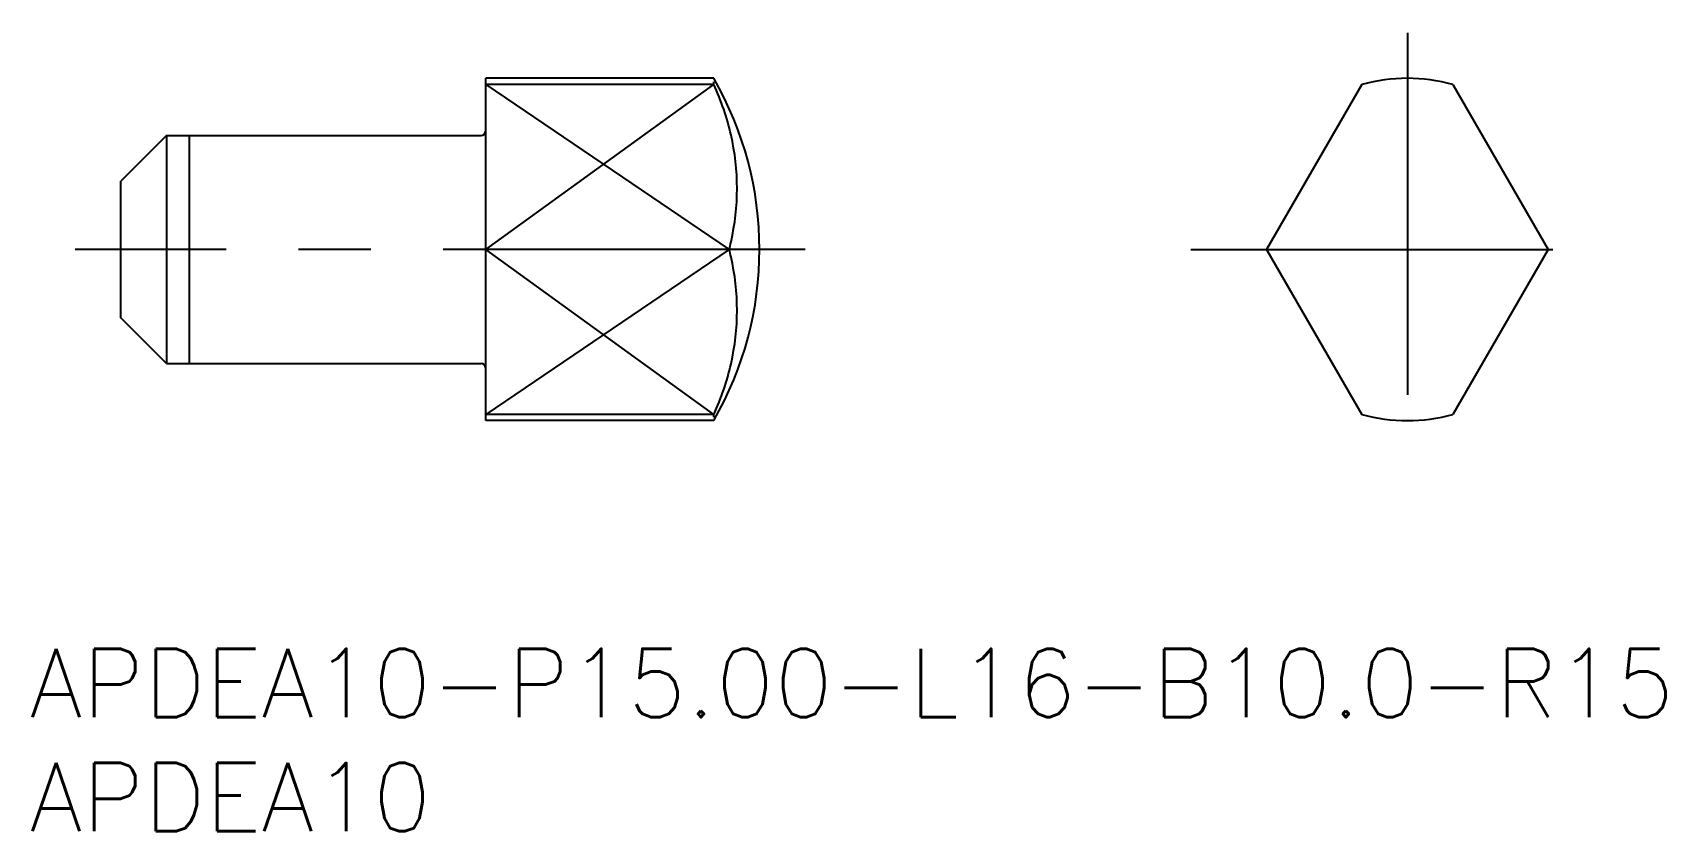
# Model space of a CAD drawing. Extents: x 0.1 to 71.7, y -8 to 27.
import ezdxf

# ---------------------------------------------------------------- set-up
doc = ezdxf.new("R2010")
doc.units = 0
doc.header["$LTSCALE"] = 0.5
doc.linetypes.add('CENTER', pattern=[50.8, 31.75, -6.35, 6.35, -6.35])
for name, color, linetype in [('MSM_CENTER', 1, 'CENTER'), ('MSM_CONTINUOUS', 7, 'CONTINUOUS'), ('MSM_NARROW', 5, 'CONTINUOUS'), ('MSM_PART_NUMBER', 7, 'CONTINUOUS')]:
    doc.layers.add(name, color=color, linetype=linetype)
doc.styles.get("Standard").update_dxf_attribs({"font": 'txt.shx', "height": 2, "bigfont": 'bigfont.shx'})

# ---------------------------------------------------------------- blocks, each defined once
blk = doc.blocks.new('*U15')
at = {"layer": 'MSM_PART_NUMBER'}
blk.add_text('APDEA10-P15.00-L16-B10.0-R15', height=3, dxfattribs=at).set_placement((0, -3))
blk = doc.blocks.new('*U16')
at = {"layer": 'MSM_PART_NUMBER'}
blk.add_text('APDEA10', height=3, dxfattribs=at).set_placement((0, -8))

msp = doc.modelspace()

# ---------------------------------------------------------------- linework, layer by layer
at = {"layer": 'MSM_CENTER'}
for p, q in [((60.426, 27), (60.426, 8)), ((34.01, 17.5), (2, 17.5)), ((50.926, 17.5), (69.926, 17.5))]:
    msp.add_line(p, q, dxfattribs=at)
at = {"layer": 'MSM_CONTINUOUS'}
for p, q in [((20, 10), (20, 25)), ((30, 25), (20, 25)), ((30, 24.728), (20, 24.728)), ((58.426, 24.728), (54.252, 17.5)), ((62.426, 24.728), (66.599, 17.5)), ((6, 22.5), (4, 20.5)), ((6, 22.5), (6, 12.5)), ((6, 22.5), (19.8, 22.5)), ((4, 14.5), (4, 20.5)), ((54.252, 17.5), (58.426, 10.272)), ((66.599, 17.5), (62.426, 10.272)), ((6, 12.5), (4, 14.5)), ((6, 12.5), (19.8, 12.5)), ((30, 10.272), (20, 10.272)), ((30, 10), (20, 10))]:
    msp.add_line(p, q, dxfattribs=at)
for centre, radius, start, end in [((17.01, 17.5), 15, 330, 30), ((20.095, 20.085), 10.94, 12.83328, 25.11729), ((60.426, 17.5), 7.5, 74.53399, 105.46601), ((19.8, 22.7), 0.2, 270, 0), ((20.483, 20.173), 10.542, 347.16672, 12.83328), ((20.095, 20.261), 10.94, 345.37889, 347.16672), ((20.095, 14.739), 10.94, 12.83328, 14.62111), ((20.483, 14.827), 10.542, 347.16672, 12.83328), ((19.8, 12.3), 0.2, 0, 90), ((20.095, 14.915), 10.94, 334.88271, 347.16672), ((60.426, 17.5), 7.5, 254.53399, 285.46601)]:
    msp.add_arc(centre, radius, start, end, dxfattribs=at)
at = {"layer": 'MSM_NARROW'}
for p, q in [((20, 24.728), (30.68, 17.5)), ((20, 17.5), (30, 24.728)), ((30, 24.728), (30, 24.85)), ((7, 22.5), (7, 12.5)), ((30.68, 17.5), (20, 10.272)), ((30, 10.272), (20, 17.5)), ((30, 10.15), (30, 10.272))]:
    msp.add_line(p, q, dxfattribs=at)

# ---------------------------------------------------------------- block references
at = {"layer": 'MSM_CONTINUOUS'}
for name in ['*U15', '*U16']:
    msp.add_blockref(name, (0, 0), dxfattribs=at)

doc.saveas('drawing.dxf')
